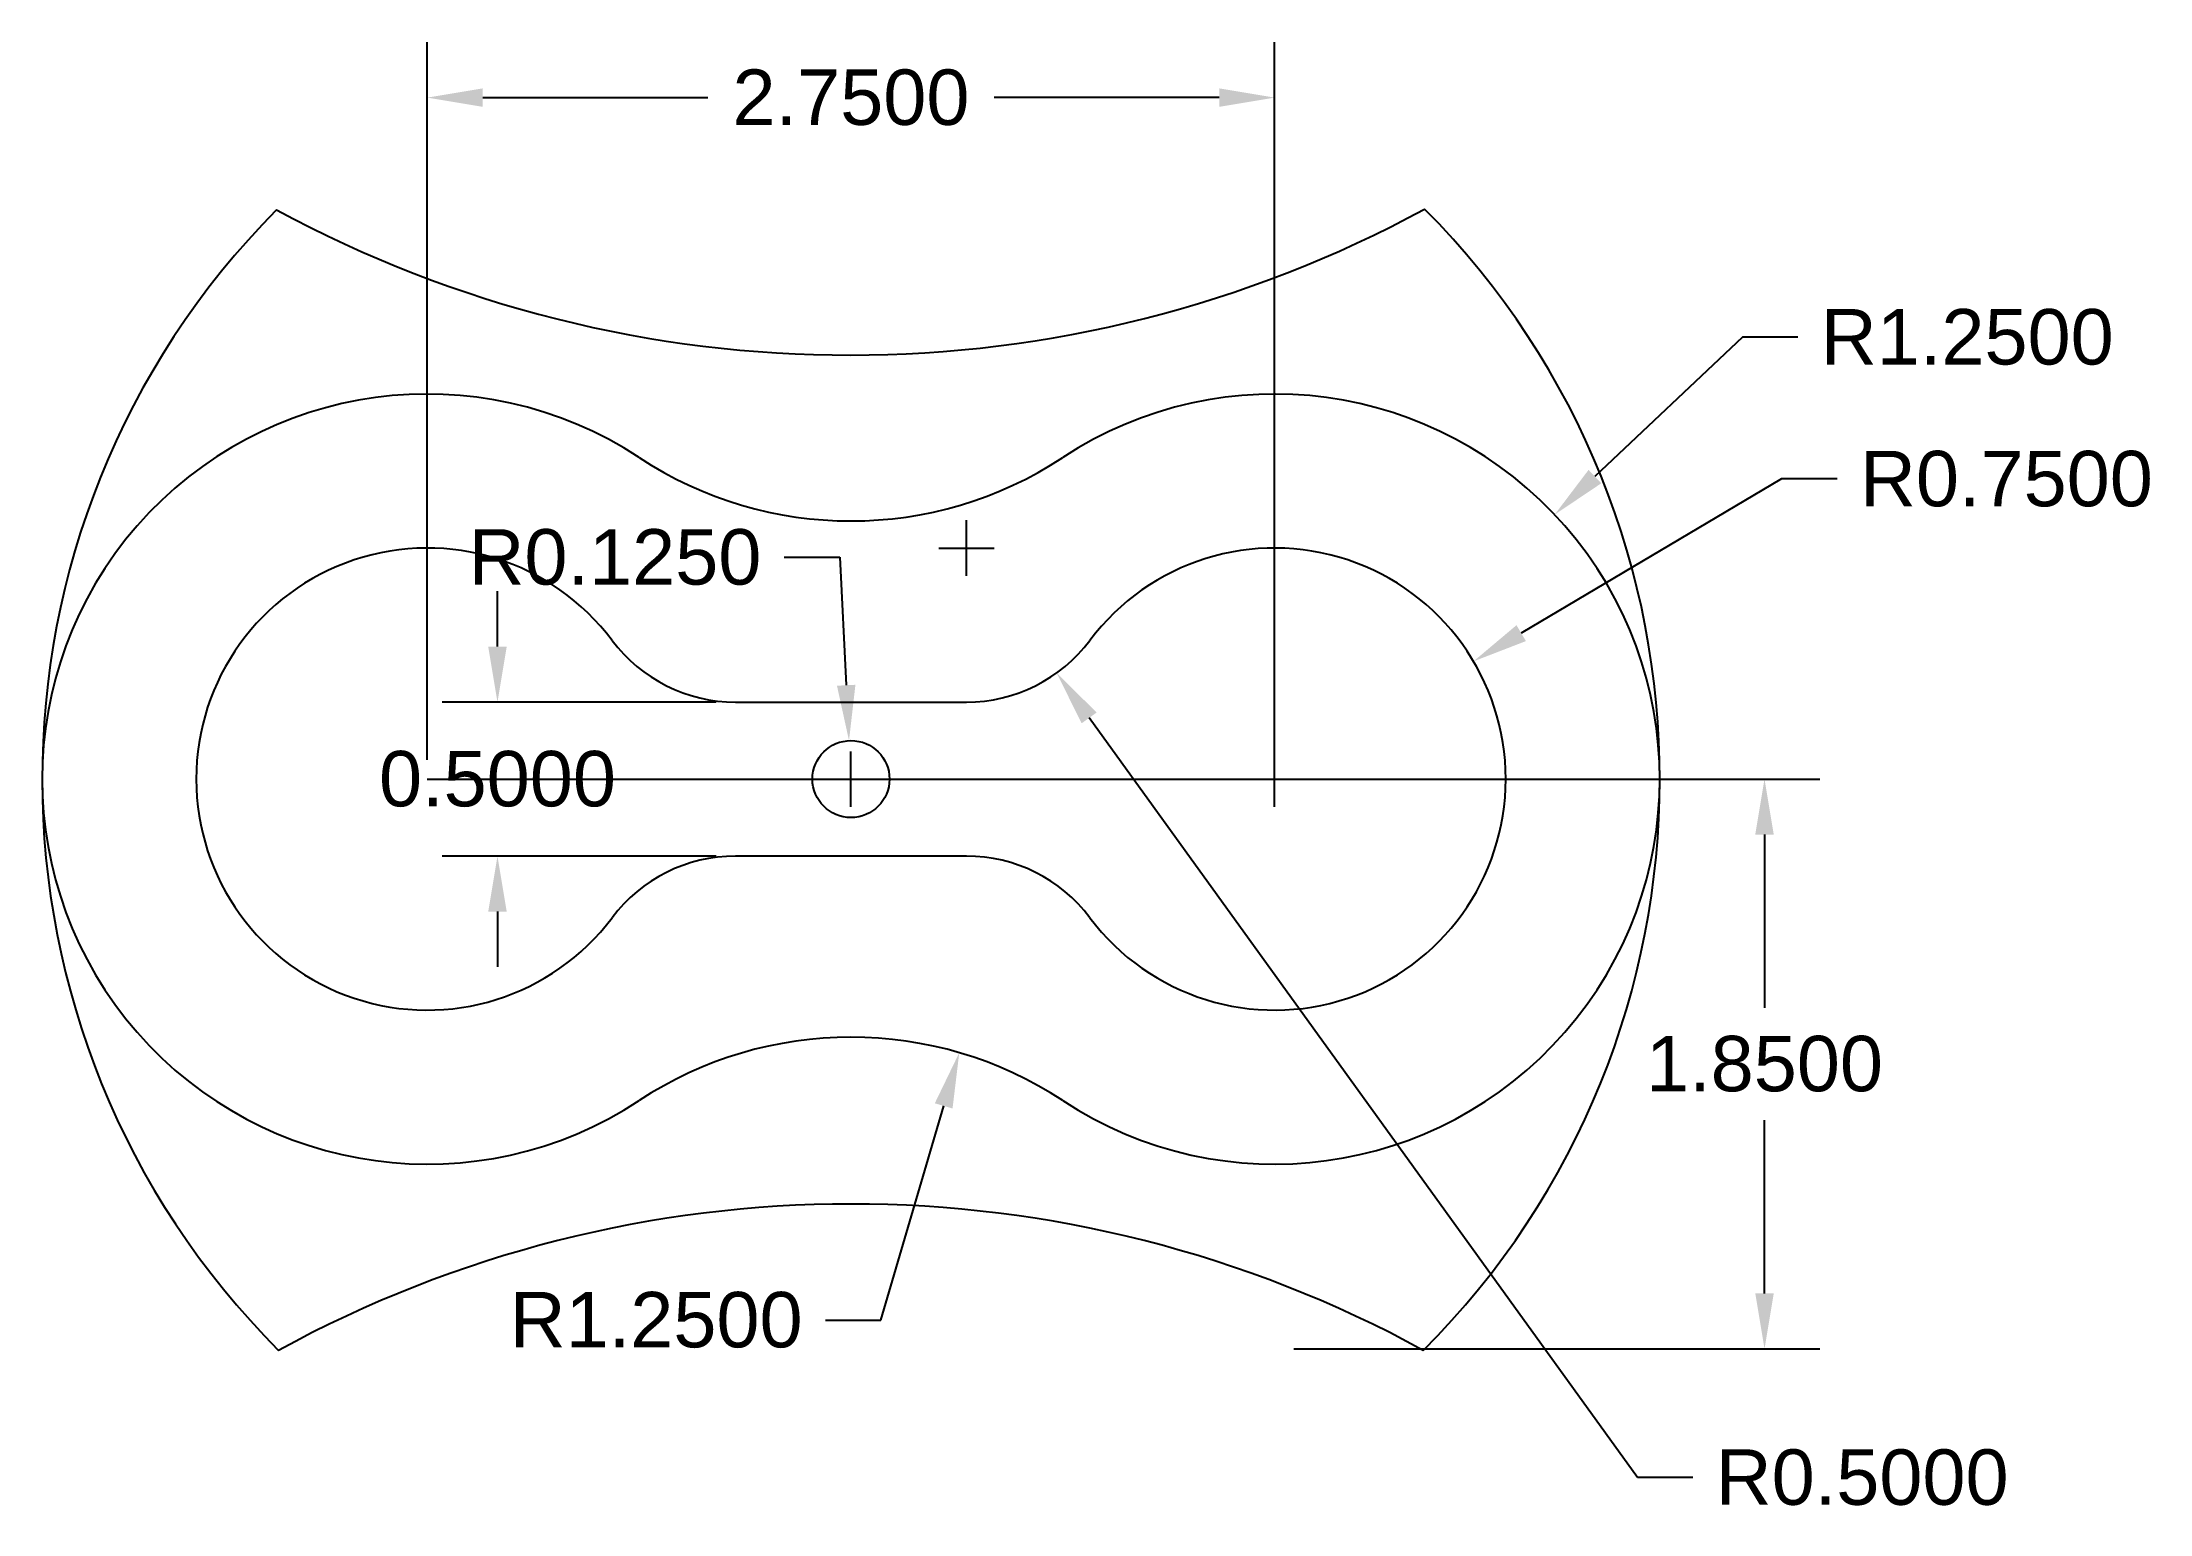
# Model space of a CAD drawing. Header units: inches. Extents: x 18.72 to 25.56, y 7.71 to 12.49.
import ezdxf

# ---------------------------------------------------------------- set-up
doc = ezdxf.new("R2010")
doc.units = ezdxf.units.IN
doc.header["$MEASUREMENT"] = 0
doc.styles.get("Standard").update_dxf_attribs({"font": 'arial.ttf'})
doc.dimstyles.get("Standard").update_dxf_attribs({"dimtxt": 0.18, "dimasz": 0.18, "dimexe": 0.18, "dimexo": 0.0625, "dimgap": 0.09, "dimtad": 0, "dimtih": 1, "dimtoh": 1, "dimdec": 4, "dimzin": 0, "dimdsep": 46, "dimtxsty": 'Standard', "dimcen": 0.09, "dimadec": 0, "dimazin": 0, "dimtfac": 1, "dimtdec": 4, "dimtofl": 0, "dimtmove": 0, "dimatfit": 3, "dimfxl": 1, "dimtolj": 1, "dimtzin": 0, "dimarcsym": 0})

# ---------------------------------------------------------------- blocks, each defined once
blk = doc.blocks.new('*D1')
at = {"color": 0, "lineweight": -2, "transparency": 16777216}
for p, q in [((19.9686, 10.1552), (19.9686, 12.4851)), ((22.7186, 10.1552), (22.7186, 12.4851)), ((20.1486, 12.3051), (20.8787, 12.3051)), ((22.5386, 12.3051), (21.8084, 12.3051))]:
    blk.add_line(p, q, dxfattribs=at)
at = {"color": 0, "transparency": 16777216}
for points in [[(20.1486, 12.3351), (20.1486, 12.2751), (19.9686, 12.3051)], [(22.5386, 12.3351), (22.5386, 12.2751), (22.7186, 12.3051)]]:
    blk.add_solid(points, dxfattribs=at)
at = {"layer": 'Defpoints', "color": 0, "transparency": 16777216}
for p in [(22.7186, 12.3051), (19.9686, 10.0927), (22.7186, 10.0927)]:
    blk.add_point(p, dxfattribs=at)
at = {"color": 0, "transparency": 16777216, "insert": (21.3436, 12.3051), "char_height": 0.18, "attachment_point": 5}
blk.add_mtext('\\A1;2.7500', dxfattribs=at)
blk = doc.blocks.new('*D2')
at = {"color": 0, "lineweight": -2, "transparency": 16777216}
for p, q in [((24.2369, 11.5273), (23.758, 11.0747)), ((24.4169, 11.5273), (24.2369, 11.5273)), ((22.7186, 10.0027), (22.7186, 10.1827)), ((22.6286, 10.0927), (22.8086, 10.0927))]:
    blk.add_line(p, q, dxfattribs=at)
at = {"color": 0, "transparency": 16777216}
blk.add_solid([(23.7374, 11.0965), (23.7786, 11.0529), (23.6272, 10.9511)], dxfattribs=at)
at = {"layer": 'Defpoints', "color": 0, "transparency": 16777216}
for p in [(23.6272, 10.9511), (22.7186, 10.0927)]:
    blk.add_point(p, dxfattribs=at)
at = {"color": 0, "transparency": 16777216, "insert": (24.9664, 11.5273), "char_height": 0.18, "attachment_point": 5}
blk.add_mtext('\\A1;R1.2500', dxfattribs=at)
blk = doc.blocks.new('*D3')
at = {"color": 0, "lineweight": -2, "transparency": 16777216}
for p, q in [((24.364, 11.0669), (23.5188, 10.5665)), ((24.544, 11.0669), (24.364, 11.0669)), ((22.7186, 10.0027), (22.7186, 10.1827)), ((22.6286, 10.0927), (22.8086, 10.0927))]:
    blk.add_line(p, q, dxfattribs=at)
at = {"color": 0, "transparency": 16777216}
blk.add_solid([(23.5035, 10.5923), (23.5341, 10.5406), (23.3639, 10.4748)], dxfattribs=at)
at = {"layer": 'Defpoints', "color": 0, "transparency": 16777216}
for p in [(23.3639, 10.4748), (22.7186, 10.0927)]:
    blk.add_point(p, dxfattribs=at)
at = {"color": 0, "transparency": 16777216, "insert": (25.0935, 11.0669), "char_height": 0.18, "attachment_point": 5}
blk.add_mtext('\\A1;R0.7500', dxfattribs=at)
blk = doc.blocks.new('*D4')
at = {"color": 0, "lineweight": -2, "transparency": 16777216}
for p, q in [((21.4407, 8.3363), (21.6444, 9.0316)), ((21.2607, 8.3363), (21.4407, 8.3363))]:
    blk.add_line(p, q, dxfattribs=at)
at = {"color": 0, "transparency": 16777216}
blk.add_solid([(21.6156, 9.04), (21.6732, 9.0232), (21.695, 9.2043)], dxfattribs=at)
at = {"layer": 'Defpoints', "color": 0, "transparency": 16777216}
for p in [(21.695, 9.2043), (21.3436, 8.0047)]:
    blk.add_point(p, dxfattribs=at)
at = {"color": 0, "transparency": 16777216, "insert": (20.7113, 8.3363), "char_height": 0.18, "attachment_point": 5}
blk.add_mtext('\\A1;R1.2500', dxfattribs=at)
blk = doc.blocks.new('*D5')
at = {"color": 0, "lineweight": -2, "transparency": 16777216}
for p, q in [((22.7811, 10.0927), (24.4884, 10.0927)), ((24.3084, 9.9127), (24.3084, 9.3496)), ((24.3084, 8.4227), (24.3084, 8.9858)), ((22.7811, 8.2427), (24.4884, 8.2427))]:
    blk.add_line(p, q, dxfattribs=at)
at = {"color": 0, "transparency": 16777216}
for points in [[(24.2784, 9.9127), (24.3384, 9.9127), (24.3084, 10.0927)], [(24.2784, 8.4227), (24.3384, 8.4227), (24.3084, 8.2427)]]:
    blk.add_solid(points, dxfattribs=at)
at = {"layer": 'Defpoints', "color": 0, "transparency": 16777216}
for p in [(22.7186, 10.0927), (22.7186, 8.2427), (24.3084, 8.2427)]:
    blk.add_point(p, dxfattribs=at)
at = {"color": 0, "transparency": 16777216, "insert": (24.3084, 9.1677), "char_height": 0.18, "attachment_point": 5}
blk.add_mtext('\\A1;1.8500', dxfattribs=at)
blk = doc.blocks.new('*D6')
at = {"color": 0, "lineweight": -2, "transparency": 16777216}
for p, q in [((21.1269, 10.8127), (21.3069, 10.8127)), ((21.3069, 10.8127), (21.3281, 10.3973)), ((21.3436, 10.0027), (21.3436, 10.1827)), ((21.2536, 10.0927), (21.4336, 10.0927))]:
    blk.add_line(p, q, dxfattribs=at)
at = {"color": 0, "transparency": 16777216}
blk.add_solid([(21.358, 10.3988), (21.2981, 10.3957), (21.3372, 10.2175)], dxfattribs=at)
at = {"layer": 'Defpoints', "color": 0, "transparency": 16777216}
for p in [(21.3372, 10.2175), (21.3436, 10.0927)]:
    blk.add_point(p, dxfattribs=at)
at = {"color": 0, "transparency": 16777216, "insert": (20.5775, 10.8127), "char_height": 0.18, "attachment_point": 5}
blk.add_mtext('\\A1;R0.1250', dxfattribs=at)
blk = doc.blocks.new('*D7')
at = {"color": 0, "lineweight": -2, "transparency": 16777216}
for p, q in [((21.7186, 10.7527), (21.7186, 10.9327)), ((21.6286, 10.8427), (21.8086, 10.8427)), ((23.8959, 7.8252), (22.1165, 10.2912)), ((24.0759, 7.8252), (23.8959, 7.8252))]:
    blk.add_line(p, q, dxfattribs=at)
at = {"color": 0, "transparency": 16777216}
blk.add_solid([(22.1408, 10.3088), (22.0921, 10.2737), (22.0111, 10.4372)], dxfattribs=at)
at = {"layer": 'Defpoints', "color": 0, "transparency": 16777216}
for p in [(21.7186, 10.8427), (22.0111, 10.4372)]:
    blk.add_point(p, dxfattribs=at)
at = {"color": 0, "transparency": 16777216, "insert": (24.6253, 7.8252), "char_height": 0.18, "attachment_point": 5}
blk.add_mtext('\\A1;R0.5000', dxfattribs=at)
blk = doc.blocks.new('*D8')
at = {"color": 0, "lineweight": -2, "transparency": 16777216}
for p, q in [((20.1963, 10.5227), (20.1963, 10.7027)), ((20.9061, 10.3427), (20.0163, 10.3427)), ((20.9061, 9.8427), (20.0163, 9.8427)), ((20.1963, 9.6627), (20.1963, 9.4827))]:
    blk.add_line(p, q, dxfattribs=at)
at = {"color": 0, "transparency": 16777216}
for points in [[(20.1663, 10.5227), (20.2263, 10.5227), (20.1963, 10.3427)], [(20.1663, 9.6627), (20.2263, 9.6627), (20.1963, 9.8427)]]:
    blk.add_solid(points, dxfattribs=at)
at = {"layer": 'Defpoints', "color": 0, "transparency": 16777216}
for p in [(20.9686, 10.3427), (20.1963, 9.8427), (20.9686, 9.8427)]:
    blk.add_point(p, dxfattribs=at)
at = {"color": 0, "transparency": 16777216, "insert": (20.1963, 10.0927), "char_height": 0.18, "attachment_point": 5}
blk.add_mtext('\\A1;0.5000', dxfattribs=at)

msp = doc.modelspace()

# ---------------------------------------------------------------- linework, layer by layer
for p, q in [((19.96857, 11.94266), (19.96857, 11.94266)), ((20.96857, 10.34266), (21.71857, 10.34266)), ((19.96857, 10.09266), (22.71857, 10.09266)), ((21.71857, 9.84266), (20.96857, 9.84266))]:
    msp.add_line(p, q)
msp.add_circle((21.34357, 10.09266), 0.125)
for centre, radius, start, end in [((21.34357, 10.09266), 2.625, 135.250686, 224.958564), ((21.33967, 15.37419), 3.90512, 241.549993, 298.534436), ((21.34357, 10.09266), 2.625, 315.041436, 44.833743), ((19.96857, 10.09266), 1.25, 56.632987, 303.367013), ((22.71857, 10.09266), 1.25, 236.632987, 123.367013), ((21.34357, 12.18057), 1.25, 236.632987, 303.367013), ((19.96857, 10.09266), 0.75, 36.869898, 323.130102), ((22.71857, 10.09266), 0.75, 216.869898, 143.130102), ((20.96857, 10.84266), 0.5, 216.869898, 270), ((21.71857, 10.84266), 0.5, 270, 323.130102), ((20.96857, 9.34266), 0.5, 90, 143.130102), ((21.71857, 9.34266), 0.5, 36.869898, 90), ((21.34357, 8.00475), 1.25, 56.632987, 123.367013), ((21.34357, 4.84489), 3.86813, 61.301167, 118.698833)]:
    msp.add_arc(centre, radius, start, end)

# ---------------------------------------------------------------- dimensions: what is measured, and where the dimension line sits
dim = msp.add_linear_dim(base=(22.71857, 12.30515), p1=(19.96857, 10.09266), p2=(22.71857, 10.09266), dimstyle='Standard')
dim.commit()
dim.dimension.update_dxf_attribs({"geometry": '*D1', "text_midpoint": (21.34357, 12.30515)})
for center, mpoint, picture, middle in [((22.71857, 10.09266), (23.62716, 10.95112), '*D2', (24.9664, 11.52726)), ((22.71857, 10.09266), (23.36393, 10.47476), '*D3', (25.0935, 11.06688)), ((21.34357, 10.09266), (21.33721, 10.2175), '*D6', (20.57748, 10.81267)), ((21.71857, 10.84266), (22.01114, 10.4372), '*D7', (24.62532, 7.82523)), ((21.34357, 8.00475), (21.69499, 9.20433), '*D4', (20.71125, 8.33635))]:
    dim = msp.add_radius_dim(center=center, mpoint=mpoint, dimstyle='Standard')
    dim.commit()
    dim.dimension.update_dxf_attribs({"geometry": picture, "text_midpoint": middle, "dimtype": 164})
for base, p1, p2, picture, middle in [((20.19628, 9.84266), (20.96857, 10.34266), (20.96857, 9.84266), '*D8', (20.19628, 10.09266)), ((24.30844, 8.24266), (22.71857, 10.09266), (22.71857, 8.24266), '*D5', (24.30844, 9.16766))]:
    dim = msp.add_linear_dim(base=base, p1=p1, p2=p2, angle=90, dimstyle='Standard')
    dim.commit()
    dim.dimension.update_dxf_attribs({"geometry": picture, "text_midpoint": middle})

doc.saveas('drawing.dxf')
